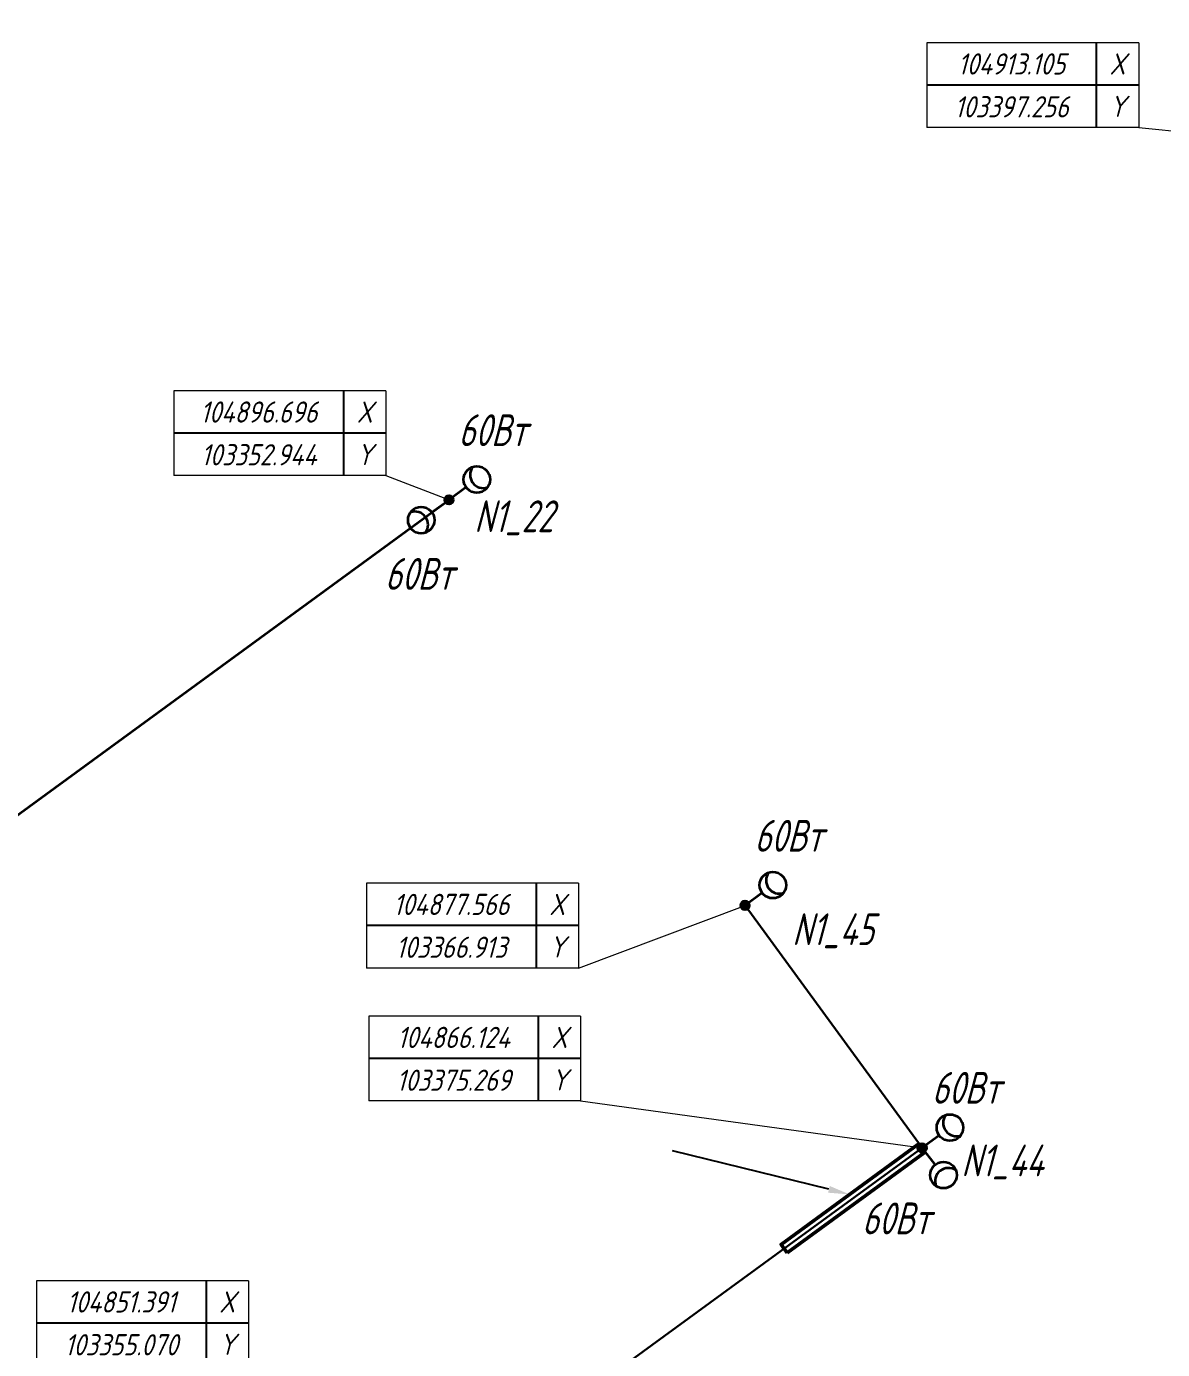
# Model space of a CAD drawing. Header units: millimetres. Extents: x -5263 to 103757798, y 0 to 105184226.
# Drawn here: x 103333002 to 103386612, y 104856616 to 104919023 of the extents above; entities that cross this region are included whole.
import ezdxf
from ezdxf import colors
from ezdxf.entities.mleader import LeaderData, LeaderLine
from ezdxf.enums import TextEntityAlignment as Align
from ezdxf.math import Vec2, Vec3

# ---------------------------------------------------------------- set-up
doc = ezdxf.new("R2010")
doc.units = ezdxf.units.MM
doc.set_wipeout_variables(frame=1)
doc.linetypes.add('CONTINOUS', pattern=[0])
for name, color, linetype, lineweight in [('_ПР_НО', 10, 'Continuous', 30), ('ЭО_Пл_Опора', 10, 'Continuous', 35), ('ЭО_Пл_Опора_Светильники', 10, 'Continuous', 35), ('ЭО_Пл_Распред_Сеть', 10, 'Continuous', 35), ('ЭО_Пл_Светильники', 10, 'Continuous', 25), ('ЭО_Пл_Светильники_Текст', 10, 'Continuous', 20), ('ЭО_Пл_Сеть_Освещения_В земле', 3, 'ID_N', 30), ('ЭО_Пл_Сеть_Освещения_Текст', 10, 'Continuous', 20), ('ЭС_Координата', 7, 'Continuous', 25)]:
    doc.layers.add(name, color=color, linetype=linetype, lineweight=lineweight)
doc.layers.get('0').off()
doc.styles.add('ПБГС', font='simplex.shx', dxfattribs={"width": 0.8, "oblique": 15})
doc.linetypes.add('ID_N', pattern='A,0,3,-3,["N",ПБГС,S=1.2,R=0,X=-1,Y=-0.5],-3,6', length=15)

# ---------------------------------------------------------------- blocks, each defined once
blk = doc.blocks.new('_None')
blk = doc.blocks.new('промежуточная')
h = blk.add_hatch(color=255)
edge = h.paths.add_edge_path()
edge.add_arc((0, 0), 0.833, 0, 360)
at = {"lineweight": 30}
blk.add_circle((0, 0), 0.833, dxfattribs=at)
blk = doc.blocks.new('*U218')
at = {"layer": 'ЭО_Пл_Светильники'}
blk.add_line((0, 2), (0, 0), dxfattribs=at)
at = {"layer": 'ЭО_Пл_Светильники', "linetype": 'ByBlock', "xscale": 250, "yscale": 250, "zscale": 250}
blk.add_blockref('промежуточная', (0, 0), dxfattribs=at)
at = {"style": 'ПБГС', "oblique": 15, "width": 0.7, "flags": 1}
blk.add_attdef('NAME', (0, -6), '', height=3.5, dxfattribs=at)
at = {"layer": 'ЭО_Пл_Светильники_Текст', "style": 'ПБГС', "oblique": 15, "width": 0.7, "flags": 1}
for tag, p in [('TYPE', (0, 0)), ('MANUFACTURER', (0, -12)), ('SPECIFICATION_SECTION', (0, -18)), ('POWER', (0, -24)), ('GROUP', (0, -30))]:
    blk.add_attdef(tag, p, '', height=3.5, dxfattribs=at)
at = {"layer": 'ЭО_Пл_Светильники_Текст', "style": 'ПБГС', "oblique": 15, "width": 0.7}
blk.add_attdef('N_PYLON', (1846, -1341), '', height=1500, dxfattribs=at)
blk = doc.blocks.new('*U431')
at = {"layer": 'ЭО_Пл_Светильники'}
blk.add_line((0, 2), (0, 0), dxfattribs=at)
at = {"layer": 'ЭО_Пл_Светильники', "linetype": 'ByBlock', "xscale": 250, "yscale": 250, "zscale": 250}
blk.add_blockref('промежуточная', (0, 0), dxfattribs=at)
at = {"style": 'ПБГС', "oblique": 15, "width": 0.7, "flags": 1}
blk.add_attdef('NAME', (0, -6), '', height=3.5, dxfattribs=at)
at = {"layer": 'ЭО_Пл_Светильники_Текст', "style": 'ПБГС', "oblique": 15, "width": 0.7, "flags": 1}
for tag, p in [('TYPE', (0, 0)), ('MANUFACTURER', (0, -12)), ('SPECIFICATION_SECTION', (0, -18)), ('POWER', (0, -24)), ('GROUP', (0, -30))]:
    blk.add_attdef(tag, p, '', height=3.5, dxfattribs=at)
at = {"layer": 'ЭО_Пл_Светильники_Текст', "style": 'ПБГС', "oblique": 15, "width": 0.7}
blk.add_attdef('N_PYLON', (2221, -1876), '', height=1500, dxfattribs=at)
blk = doc.blocks.new('*U36')
at = {"layer": 'ЭО_Пл_Светильники'}
blk.add_line((0, 2), (0, 0), dxfattribs=at)
at = {"layer": 'ЭО_Пл_Светильники', "linetype": 'ByBlock', "xscale": 250, "yscale": 250, "zscale": 250}
blk.add_blockref('промежуточная', (0, 0), dxfattribs=at)
at = {"style": 'ПБГС', "oblique": 15, "width": 0.7, "flags": 1}
blk.add_attdef('NAME', (0, -6), '', height=3.5, dxfattribs=at)
at = {"layer": 'ЭО_Пл_Светильники_Текст', "style": 'ПБГС', "oblique": 15, "width": 0.7, "flags": 1}
for tag, p in [('TYPE', (0, 0)), ('MANUFACTURER', (0, -12)), ('SPECIFICATION_SECTION', (0, -18)), ('POWER', (0, -24)), ('GROUP', (0, -30))]:
    blk.add_attdef(tag, p, '', height=3.5, dxfattribs=at)
at = {"layer": 'ЭО_Пл_Светильники_Текст', "style": 'ПБГС', "oblique": 15, "width": 0.7}
blk.add_attdef('N_PYLON', (1188, -1525), '', height=1500, dxfattribs=at)
blk = doc.blocks.new('*U215')
at = {"layer": 'ЭО_Пл_Опора_Светильники'}
h = blk.add_hatch(color=256, dxfattribs=at)
h.dxf.hatch_style = 1
h.paths.add_polyline_path([(-117, 161, 1), (117, -161, 1)])
blk.add_line((-807, -590), (0, 0), dxfattribs=at)
for centre, radius in [((0, 0), 199), ((-1312, -959), 625)]:
    blk.add_circle(centre, radius, dxfattribs=at)
blk.add_arc((-1614, -1181), 625, 323.64541, 108.7302, dxfattribs=at)
at = {"style": 'ПБГС', "oblique": 15, "width": 0.7, "flags": 1}
for tag, p, height in [('TYPE', (-1704, -2539), 525000), ('NAME', (0, -3506), 875), ('MANUFACTURER', (0, -5006), 875), ('SPECIFICATION_SECTION', (0, -6506), 875), ('GROUP', (0, -9506), 875)]:
    blk.add_attdef(tag, p, '', height=height, dxfattribs=at)
at = {"layer": 'ЭО_Пл_Светильники_Текст', "style": 'ПБГС', "oblique": 15, "width": 0.7}
blk.add_attdef('POWER', (-3027, -4245), '', height=1500, dxfattribs=at)
blk = doc.blocks.new('*U214')
at = {"layer": 'ЭО_Пл_Опора_Светильники'}
h = blk.add_hatch(color=256, dxfattribs=at)
h.dxf.hatch_style = 1
h.paths.add_polyline_path([(117, -161, 1), (-117, 161, 1)])
blk.add_line((808, 590), (0, 0), dxfattribs=at)
for centre, radius in [((1312, 958), 625), ((0, 0), 199)]:
    blk.add_circle(centre, radius, dxfattribs=at)
blk.add_arc((1615, 1179), 625, 143.5876, 288.6724, dxfattribs=at)
at = {"style": 'ПБГС', "oblique": 15, "width": 0.7, "flags": 1}
for tag, p, height in [('TYPE', (-1704, -2539), 525000), ('NAME', (0, -3506), 875), ('MANUFACTURER', (0, -5006), 875), ('SPECIFICATION_SECTION', (0, -6506), 875), ('GROUP', (0, -9506), 875)]:
    blk.add_attdef(tag, p, '', height=height, dxfattribs=at)
at = {"layer": 'ЭО_Пл_Светильники_Текст', "style": 'ПБГС', "oblique": 15, "width": 0.7}
blk.add_attdef('POWER', (440, 2533), '', height=1500, dxfattribs=at)
blk = doc.blocks.new('*U216')
at = {"layer": 'ЭО_Пл_Опора_Светильники'}
h = blk.add_hatch(color=256, dxfattribs=at)
h.dxf.hatch_style = 1
h.paths.add_polyline_path([(-156, -123, 1), (156, 123, 1)])
blk.add_line((618, -786), (0, 0), dxfattribs=at)
for centre, radius in [((0, 0), 199), ((1005, -1277), 625)]:
    blk.add_circle(centre, radius, dxfattribs=at)
blk.add_arc((1237, -1572), 625, 55.66212, 200.74692, dxfattribs=at)
at = {"style": 'ПБГС', "oblique": 15, "width": 0.7, "flags": 1}
for tag, p, height in [('TYPE', (-1704, -2539), 525000), ('NAME', (0, -3506), 875), ('MANUFACTURER', (0, -5006), 875), ('SPECIFICATION_SECTION', (0, -6506), 875), ('GROUP', (0, -9506), 875)]:
    blk.add_attdef(tag, p, '', height=height, dxfattribs=at)
at = {"layer": 'ЭО_Пл_Светильники_Текст', "style": 'ПБГС', "oblique": 15, "width": 0.7}
blk.add_attdef('POWER', (-2841, -4073), '', height=1500, dxfattribs=at)
blk = doc.blocks.new('*U217')
at = {"layer": 'ЭО_Пл_Опора_Светильники'}
h = blk.add_hatch(color=256, dxfattribs=at)
h.dxf.hatch_style = 1
h.paths.add_polyline_path([(117, -161, 1), (-117, 161, 1)])
blk.add_line((808, 590), (0, 0), dxfattribs=at)
for centre, radius in [((1312, 958), 625), ((0, 0), 199)]:
    blk.add_circle(centre, radius, dxfattribs=at)
blk.add_arc((1615, 1179), 625, 143.5876, 288.6724, dxfattribs=at)
at = {"style": 'ПБГС', "oblique": 15, "width": 0.7, "flags": 1}
for tag, p, height in [('TYPE', (-1704, -2539), 525000), ('NAME', (0, -3506), 875), ('MANUFACTURER', (0, -5006), 875), ('SPECIFICATION_SECTION', (0, -6506), 875), ('GROUP', (0, -9506), 875)]:
    blk.add_attdef(tag, p, '', height=height, dxfattribs=at)
at = {"layer": 'ЭО_Пл_Светильники_Текст', "style": 'ПБГС', "oblique": 15, "width": 0.7}
blk.add_attdef('POWER', (459, 2087), '', height=1500, dxfattribs=at)
blk = doc.blocks.new('*U508')
blk.add_wipeout([(-5.96, 2.28), (-5.96, 10.28), (-25.96, 10.28), (-25.96, 2.28)])
at = {"lineweight": 0}
blk.add_line((-5.96, 2.28), (0, 0), dxfattribs=at)
at = {"color": 0, "lineweight": 0, "transparency": 16777216}
for points in [[(-25.96, 10.28), (-25.96, 2.28), (-25.96, 2.28), (-25.96, 2.28)], [(-5.96, 10.28), (-25.96, 10.28)], [(-5.96, 10.28), (-5.96, 2.28), (-5.96, 2.28), (-5.96, 2.28)], [(-5.96, 2.28), (-25.96, 2.28)]]:
    blk.add_lwpolyline(points, dxfattribs=at)
at = {"transparency": 16777216}
for points in [[(-9.96, 10.28), (-9.96, 2.28)], [(-5.96, 6.28), (-25.96, 6.28)]]:
    blk.add_lwpolyline(points, dxfattribs=at)
at = {"color": 7, "transparency": 16777216, "char_height": 2, "width": 4, "attachment_point": 5, "style": 'ПБГС'}
for s, insert in [('X', (-7.96, 8.28)), ('Y', (-7.96, 4.28))]:
    blk.add_mtext(s, dxfattribs=dict(at, insert=insert))
at = {"color": 250, "transparency": 16777216, "style": 'ПБГС', "oblique": 15, "width": 0.8, "flags": 8}
for tag, p in [('КООРДИНАТАY', (-17.96, 8.28)), ('КООРДИНАТАX', (-17.96, 4.25))]:
    blk.add_attdef(tag, text='', height=2, dxfattribs=at).set_placement(p, align=Align.MIDDLE_CENTER)
blk = doc.blocks.new('*U519')
blk.add_wipeout([(-23.19, 8.94), (-23.19, 16.94), (-43.19, 16.94), (-43.19, 8.94)])
at = {"lineweight": 0}
blk.add_line((-23.19, 8.94), (0, 0), dxfattribs=at)
at = {"color": 0, "lineweight": 0, "transparency": 16777216}
for points in [[(-43.19, 16.94), (-43.19, 8.94), (-43.19, 8.94), (-43.19, 8.94)], [(-23.19, 16.94), (-43.19, 16.94)], [(-23.19, 16.94), (-23.19, 8.94), (-23.19, 8.94), (-23.19, 8.94)], [(-23.19, 8.94), (-43.19, 8.94)]]:
    blk.add_lwpolyline(points, dxfattribs=at)
at = {"transparency": 16777216}
for points in [[(-27.19, 16.94), (-27.19, 8.94)], [(-23.19, 12.94), (-43.19, 12.94)]]:
    blk.add_lwpolyline(points, dxfattribs=at)
at = {"color": 7, "transparency": 16777216, "char_height": 2, "width": 4, "attachment_point": 5, "style": 'ПБГС'}
for s, insert in [('X', (-25.19, 14.94)), ('Y', (-25.19, 10.94))]:
    blk.add_mtext(s, dxfattribs=dict(at, insert=insert))
at = {"color": 250, "transparency": 16777216, "style": 'ПБГС', "oblique": 15, "width": 0.8, "flags": 8}
for tag, p in [('КООРДИНАТАY', (-35.19, 14.94)), ('КООРДИНАТАX', (-35.19, 10.9))]:
    blk.add_attdef(tag, text='', height=2, dxfattribs=at).set_placement(p, align=Align.MIDDLE_CENTER)
blk = doc.blocks.new('*U520')
blk.add_wipeout([(-32.23, 4.43), (-32.23, 12.43), (-52.23, 12.43), (-52.23, 4.43)])
at = {"lineweight": 0}
blk.add_line((-32.23, 4.43), (0, 0), dxfattribs=at)
at = {"color": 0, "lineweight": 0, "transparency": 16777216}
for points in [[(-52.23, 12.43), (-52.23, 4.43), (-52.23, 4.43), (-52.23, 4.43)], [(-32.23, 12.43), (-52.23, 12.43)], [(-32.23, 12.43), (-32.23, 4.43), (-32.23, 4.43), (-32.23, 4.43)], [(-32.23, 4.43), (-52.23, 4.43)]]:
    blk.add_lwpolyline(points, dxfattribs=at)
at = {"transparency": 16777216}
for points in [[(-36.23, 12.43), (-36.23, 4.43)], [(-32.23, 8.43), (-52.23, 8.43)]]:
    blk.add_lwpolyline(points, dxfattribs=at)
at = {"color": 7, "transparency": 16777216, "char_height": 2, "width": 4, "attachment_point": 5, "style": 'ПБГС'}
for s, insert in [('X', (-34.23, 10.43)), ('Y', (-34.23, 6.43))]:
    blk.add_mtext(s, dxfattribs=dict(at, insert=insert))
at = {"color": 250, "transparency": 16777216, "style": 'ПБГС', "oblique": 15, "width": 0.8, "flags": 8}
for tag, p in [('КООРДИНАТАY', (-44.23, 10.43)), ('КООРДИНАТАX', (-44.23, 6.39))]:
    blk.add_attdef(tag, text='', height=2, dxfattribs=at).set_placement(p, align=Align.MIDDLE_CENTER)
blk = doc.blocks.new('*U521')
blk.add_wipeout([(-15.73, -5.91), (-15.73, 2.09), (-35.73, 2.09), (-35.73, -5.91)])
at = {"lineweight": 0}
blk.add_line((-15.73, -5.91), (0, 0), dxfattribs=at)
at = {"color": 0, "lineweight": 0, "transparency": 16777216}
for points in [[(-35.73, 2.09), (-35.73, -5.91), (-35.73, -5.91), (-35.73, -5.91)], [(-15.73, 2.09), (-35.73, 2.09)], [(-15.73, 2.09), (-15.73, -5.91), (-15.73, -5.91), (-15.73, -5.91)], [(-15.73, -5.91), (-35.73, -5.91)]]:
    blk.add_lwpolyline(points, dxfattribs=at)
at = {"transparency": 16777216}
for points in [[(-19.73, 2.09), (-19.73, -5.91)], [(-15.73, -1.91), (-35.73, -1.91)]]:
    blk.add_lwpolyline(points, dxfattribs=at)
at = {"color": 7, "transparency": 16777216, "char_height": 2, "width": 4, "attachment_point": 5, "style": 'ПБГС'}
for s, insert in [('X', (-17.73, 0.09)), ('Y', (-17.73, -3.91))]:
    blk.add_mtext(s, dxfattribs=dict(at, insert=insert))
at = {"color": 250, "transparency": 16777216, "style": 'ПБГС', "oblique": 15, "width": 0.8, "flags": 8}
for tag, p in [('КООРДИНАТАY', (-27.73, 0.09)), ('КООРДИНАТАX', (-27.73, -3.95))]:
    blk.add_attdef(tag, text='', height=2, dxfattribs=at).set_placement(p, align=Align.MIDDLE_CENTER)
blk = doc.blocks.new('*U539')
blk.add_wipeout([(-23.54, 2.3), (-23.54, 10.3), (-43.54, 10.3), (-43.54, 2.3)])
at = {"lineweight": 0}
blk.add_line((-23.54, 2.3), (0, 0), dxfattribs=at)
at = {"color": 0, "lineweight": 0, "transparency": 16777216}
for points in [[(-43.54, 10.3), (-43.54, 2.3), (-43.54, 2.3), (-43.54, 2.3)], [(-23.54, 10.3), (-43.54, 10.3)], [(-23.54, 10.3), (-23.54, 2.3), (-23.54, 2.3), (-23.54, 2.3)], [(-23.54, 2.3), (-43.54, 2.3)]]:
    blk.add_lwpolyline(points, dxfattribs=at)
at = {"transparency": 16777216}
for points in [[(-27.54, 10.3), (-27.54, 2.3)], [(-23.54, 6.3), (-43.54, 6.3)]]:
    blk.add_lwpolyline(points, dxfattribs=at)
at = {"color": 7, "transparency": 16777216, "char_height": 2, "width": 4, "attachment_point": 5, "style": 'ПБГС'}
for s, insert in [('X', (-25.54, 8.3)), ('Y', (-25.54, 4.3))]:
    blk.add_mtext(s, dxfattribs=dict(at, insert=insert))
at = {"color": 250, "transparency": 16777216, "style": 'ПБГС', "oblique": 15, "width": 0.8, "flags": 8}
for tag, p in [('КООРДИНАТАY', (-35.54, 8.3)), ('КООРДИНАТАX', (-35.54, 4.26))]:
    blk.add_attdef(tag, text='', height=2, dxfattribs=at).set_placement(p, align=Align.MIDDLE_CENTER)
blk = doc.blocks.new('*U585')
at = {"color": 0, "linetype": 'ByBlock', "lineweight": -2}
blk.add_lwpolyline([(0.147, -0.202), (6.608, 4.517), (6.313, 4.92), (-0.147, 0.202)], close=True, dxfattribs=at)

msp = doc.modelspace()

# ---------------------------------------------------------------- linework, layer by layer
at = {"layer": 'ЭО_Пл_Распред_Сеть'}
msp.add_lwpolyline([(103308233, 104864054), (103352731, 104896538)], dxfattribs=at)
at = {"layer": 'ЭО_Пл_Сеть_Освещения_В земле'}
for points in [[(103375269, 104866124), (103366913, 104877566)], [(103317166, 104819942), (103320838, 104826423), (103375269, 104866124)]]:
    msp.add_lwpolyline(points, dxfattribs=at)

# ---------------------------------------------------------------- block references
at = {"layer": 'ЭО_Пл_Опора'}
for name, p, values in [('*U36', (103352944, 104896694), {'N_PYLON': 'N1_22'}), ('*U431', (103366913, 104877566), {'N_PYLON': 'N1_45'}), ('*U218', (103375269, 104866124), {'N_PYLON': 'N1_44'})]:
    msp.add_blockref(name, p, dxfattribs=at).add_auto_attribs(values)
at = {"layer": 'ЭО_Пл_Светильники'}
for name, p in [('*U214', (103352944, 104896696)), ('*U215', (103352944, 104896696)), ('*U214', (103366913, 104877566)), ('*U217', (103375269, 104866124)), ('*U216', (103375269, 104866124))]:
    msp.add_blockref(name, p, dxfattribs=at).add_auto_attribs({'POWER': '60Вт'})

# ---------------------------------------------------------------- leaders
at = {"layer": 'ЭО_Пл_Сеть_Освещения_Текст'}
ml = msp.add_multileader_mtext('Standard', dxfattribs=at)
ml.set_content('Условные обозначения:', color=256, style='ПБГС')
ml.set_leader_properties(color=256, linetype='ByLayer', lineweight=-1)
ml.set_arrow_properties(name='NONE')
ml.build(insert=Vec2(0, 0))
ml.multileader.update_dxf_attribs({"text_left_attachment_type": 6, "text_right_attachment_type": 6, "dogleg_length": 0.5, "arrow_head_size": 2000, "scale": 500})
ctx = ml.context
ctx.base_point, ctx.scale, ctx.char_height, ctx.arrow_head_size, ctx.landing_gap_size, ctx.plane_origin = Vec3(103721923, 105117157), 500, 1250, 2000, 1000, Vec3(103717280, 105121639)
ctx.left_attachment, ctx.right_attachment = 6, 6
notes = []
notes.append((ctx, [(0, (0, 0, 0), (0, 0), (1, 0), 1, [])]))
ctx.mtext.insert, ctx.mtext.rotation, ctx.mtext.flow_direction = Vec3(103722923, 105118657), 6.283185, 5
ml = msp.add_multileader_mtext('Standard', dxfattribs=at)
ml.set_content('Проектируемая опора н.о. ОГККВ-7,5/ОГКС-7,5', color=256, style='ПБГС')
ml.set_leader_properties(color=256, linetype='ByLayer', lineweight=-1)
ml.set_arrow_properties(name='NONE')
ml.build(insert=Vec2(0, 0))
ml.multileader.update_dxf_attribs({"text_left_attachment_type": 6, "text_right_attachment_type": 6, "dogleg_length": 0.5, "arrow_head_size": 2000, "scale": 500})
ctx = ml.context
ctx.base_point, ctx.scale, ctx.char_height, ctx.arrow_head_size, ctx.landing_gap_size, ctx.plane_origin = Vec3(103725173, 105113213), 500, 1250, 2000, 1000, Vec3(103726179, 105116515)
ctx.left_attachment, ctx.right_attachment = 6, 6
notes.append((ctx, [(0, (0, 0, 0), (0, 0), (1, 0), 1, [])]))
ctx.mtext.insert, ctx.mtext.flow_direction = Vec3(103726173, 105114879), 5
ml = msp.add_multileader_mtext('Standard', dxfattribs=at)
ml.set_content('Проектируемая опора н.о. ОГК-4', color=256, style='ПБГС')
ml.set_leader_properties(color=256, linetype='ByLayer', lineweight=-1)
ml.set_arrow_properties(name='NONE')
ml.build(insert=Vec2(0, 0))
ml.multileader.update_dxf_attribs({"text_left_attachment_type": 6, "text_right_attachment_type": 6, "dogleg_length": 0.5, "arrow_head_size": 2000, "scale": 500})
ctx = ml.context
ctx.base_point, ctx.scale, ctx.char_height, ctx.arrow_head_size, ctx.landing_gap_size, ctx.plane_origin = Vec3(103725088, 105109558), 500, 1250, 2000, 1000, Vec3(103726094, 105112860)
ctx.left_attachment, ctx.right_attachment = 6, 6
notes.append((ctx, [(0, (0, 0, 0), (0, 0), (1, 0), 1, [])]))
ctx.mtext.insert, ctx.mtext.flow_direction = Vec3(103726088, 105111224), 5
ml = msp.add_multileader_mtext('Standard', dxfattribs=at)
ml.set_content('Проектируемый cветильник GALAD Волна LED Мини   ', color=256, style='ПБГС')
ml.set_leader_properties(color=256, linetype='ByLayer', lineweight=-1)
ml.set_arrow_properties(name='NONE')
ml.build(insert=Vec2(0, 0))
ml.multileader.update_dxf_attribs({"text_left_attachment_type": 6, "text_right_attachment_type": 6, "dogleg_length": 0.5, "arrow_head_size": 2000, "scale": 500})
ctx = ml.context
ctx.base_point, ctx.scale, ctx.char_height, ctx.arrow_head_size, ctx.landing_gap_size, ctx.plane_origin = Vec3(103721068, 105105564), 500, 1250, 2000, 1000, Vec3(103717217, 105108867)
ctx.left_attachment, ctx.right_attachment = 6, 6
notes.append((ctx, [(0, (0, 0, 0), (0, 0), (1, 0), 1, [])]))
ctx.mtext.insert, ctx.mtext.rotation, ctx.mtext.flow_direction = Vec3(103722068, 105107231), 6.283185, 5
ml = msp.add_multileader_mtext('Standard', dxfattribs=at)
ml.set_content('Проектируемый пункт питания/пункт учета', color=256, style='ПБГС')
ml.set_leader_properties(color=256, linetype='ByLayer', lineweight=-1)
ml.set_arrow_properties(name='NONE')
ml.build(insert=Vec2(0, 0))
ml.multileader.update_dxf_attribs({"text_left_attachment_type": 6, "text_right_attachment_type": 6, "dogleg_length": 0.5, "arrow_head_size": 2000, "scale": 500})
ctx = ml.context
ctx.base_point, ctx.scale, ctx.char_height, ctx.arrow_head_size, ctx.landing_gap_size, ctx.plane_origin = Vec3(103721068, 105102643), 500, 1250, 2000, 1000, Vec3(103717217, 105105945)
ctx.left_attachment, ctx.right_attachment = 6, 6
notes.append((ctx, [(0, (0, 0, 0), (0, 0), (1, 0), 1, [])]))
ctx.mtext.insert, ctx.mtext.rotation, ctx.mtext.flow_direction = Vec3(103722068, 105104309), 6.283185, 5
ml = msp.add_multileader_mtext('Standard', dxfattribs=at)
ml.set_content('Кабель в земле', color=256, style='ПБГС')
ml.set_leader_properties(color=256, linetype='ByLayer', lineweight=-1)
ml.set_arrow_properties(name='NONE')
ml.build(insert=Vec2(0, 0))
ml.multileader.update_dxf_attribs({"text_left_attachment_type": 6, "text_right_attachment_type": 6, "dogleg_length": 0.5, "arrow_head_size": 2000, "scale": 500})
ctx = ml.context
ctx.base_point, ctx.scale, ctx.char_height, ctx.arrow_head_size, ctx.landing_gap_size, ctx.plane_origin = Vec3(103721068, 105099665), 500, 1250, 2000, 1000, Vec3(103717217, 105102801)
ctx.left_attachment, ctx.right_attachment = 6, 6
notes.append((ctx, [(0, (0, 0, 0), (0, 0), (1, 0), 1, [])]))
ctx.mtext.insert, ctx.mtext.rotation, ctx.mtext.flow_direction = Vec3(103722068, 105101165), 6.283185, 5
ml = msp.add_multileader_mtext('Standard', dxfattribs=at)
ml.set_content('Кабель по воздуху', color=256, style='ПБГС')
ml.set_leader_properties(color=256, linetype='ByLayer', lineweight=-1)
ml.set_arrow_properties(name='NONE')
ml.build(insert=Vec2(0, 0))
ml.multileader.update_dxf_attribs({"text_left_attachment_type": 6, "text_right_attachment_type": 6, "dogleg_length": 0.5, "arrow_head_size": 2000, "scale": 500})
ctx = ml.context
ctx.base_point, ctx.scale, ctx.char_height, ctx.arrow_head_size, ctx.landing_gap_size, ctx.plane_origin = Vec3(103721142, 105096376), 500, 1250, 2000, 1000, Vec3(103717290, 105099679)
ctx.left_attachment, ctx.right_attachment = 6, 6
notes.append((ctx, [(0, (0, 0, 0), (0, 0), (1, 0), 1, [])]))
ctx.mtext.insert, ctx.mtext.rotation, ctx.mtext.flow_direction = Vec3(103722142, 105098043), 6.283185, 5
for ctx, leaders in notes:
    for number, flags, end, landing, length, lines in leaders:
        leader = LeaderData()
        leader.index, (leader.has_last_leader_line, leader.has_dogleg_vector, leader.attachment_direction) = number, flags
        leader.last_leader_point, leader.dogleg_vector, leader.dogleg_length = Vec3(end), Vec3(landing), length
        for number, points, colour, breaks in lines:
            line = LeaderLine()
            line.index, line.vertices, line.color, line.breaks = number, Vec3.list(points), colors.encode_raw_color(colour), breaks
            leader.lines.append(line)
        ctx.leaders.append(leader)

# ---------------------------------------------------------------- next in the draw order: block references
at = {"layer": 'ЭС_Координата', "lineweight": 70, "xscale": 500, "yscale": 500, "zscale": 500}
for name, p, values in [('*U539', (103397256, 104913105), {'КООРДИНАТАX': '103397.256', 'КООРДИНАТАY': '104913.105'}), ('*U508', (103352944, 104896696), {'КООРДИНАТАX': '103352.944', 'КООРДИНАТАY': '104896.696'}), ('*U521', (103366913, 104877566), {'КООРДИНАТАX': '103366.913', 'КООРДИНАТАY': '104877.566'}), ('*U520', (103375269, 104866124), {'КООРДИНАТАX': '103375.269', 'КООРДИНАТАY': '104866.124'}), ('*U519', (103355070, 104851391), {'КООРДИНАТАX': '103355.070', 'КООРДИНАТАY': '104851.391'})]:
    msp.add_blockref(name, p, dxfattribs=at).add_auto_attribs(values)

# ---------------------------------------------------------------- next in the draw order: block references
at = {"layer": '_ПР_НО', "color": 5, "linetype": 'CONTINOUS', "lineweight": 50, "xscale": 1000, "yscale": 1000, "zscale": 1000, "rotation": 359.9961694606591}
msp.add_blockref('*U585', (103368756, 104861373), dxfattribs=at)

# ---------------------------------------------------------------- next in the draw order: leaders
at = {"layer": 'ЭС_Координата', "lineweight": 25}
ml = msp.add_multileader_mtext('Standard', dxfattribs=at)
ml.set_content('', color=256, style='ПБГС')
ml.set_leader_properties()
ml.build(insert=Vec2(0, 0))
ml.multileader.update_dxf_attribs({"has_dogleg": 0, "has_text_frame": 1, "text_left_attachment_type": 0, "text_right_attachment_type": 0, "dogleg_length": 0, "arrow_head_size": 1000})
ctx = ml.context
ctx.base_point, ctx.char_height, ctx.arrow_head_size, ctx.landing_gap_size, ctx.plane_origin, ctx.plane_x_axis, ctx.plane_y_axis = Vec3(103344054, 104865984), 1200, 1000, 0, Vec3(103172389, 104920180), Vec3(1, -0.000067), Vec3(0.000067, 1)
ctx.left_attachment, ctx.right_attachment = 0, 0
notes = []
notes.append((ctx, [(1, (1, 1, 0), (103363487, 104865983), (-1, 0.000067), 0, [(0, [(103371839, 104863934)], 0, [])])]))
ctx.mtext.insert, ctx.mtext.text_direction, ctx.mtext.rotation = Vec3(103344054, 104865984), Vec3(1, -0.000067), 6.283118
ctx.mtext.has_bg_fill, ctx.mtext.bg_color, ctx.mtext.bg_scale_factor, ctx.mtext.bg_transparency, ctx.mtext.use_window_bg_color = 1, -1027028792, 1.5, 0, 1
for ctx, leaders in notes:
    for number, flags, end, landing, length, lines in leaders:
        leader = LeaderData()
        leader.index, (leader.has_last_leader_line, leader.has_dogleg_vector, leader.attachment_direction) = number, flags
        leader.last_leader_point, leader.dogleg_vector, leader.dogleg_length = Vec3(end), Vec3(landing), length
        for number, points, colour, breaks in lines:
            line = LeaderLine()
            line.index, line.vertices, line.color, line.breaks = number, Vec3.list(points), colors.encode_raw_color(colour), breaks
            leader.lines.append(line)
        ctx.leaders.append(leader)

doc.saveas('drawing.dxf')
